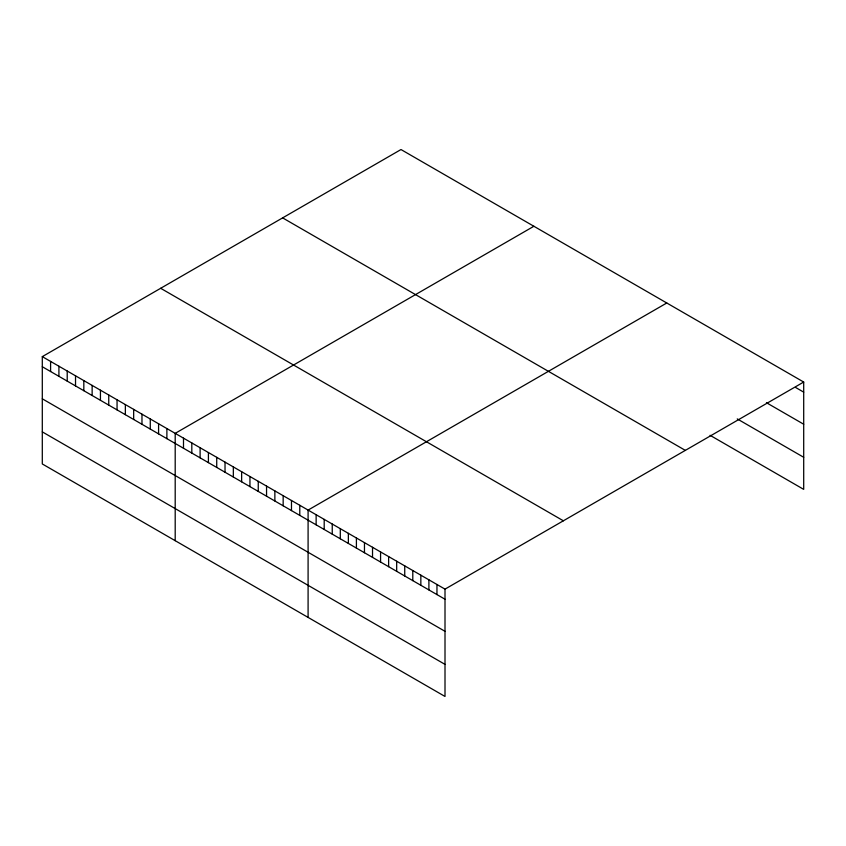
<?xml version="1.0" encoding="UTF-8"?>
<svg xmlns="http://www.w3.org/2000/svg" width="846" height="846" viewBox="0 0 846 846"><rect width="100%" height="100%" fill="white"/><g stroke="black" fill="none" stroke-linecap="round" stroke-linejoin="round"><path stroke-width="1.27" d="M42.3 356.631L445.007 589.133L445.007 696.459L42.3 463.957L42.3 356.631L400.993 149.541L803.7 382.043L803.7 489.369L710.069 435.309M533.889 226.263L175.196 433.353L175.196 540.679M666.775 302.995L308.092 510.085L308.092 617.411M445.007 589.133L803.7 382.043M795.642 387.489L803.7 392.142M766.444 402.717L803.7 424.227M737.257 418.918L803.7 457.284M282.627 217.877L685.334 450.379M160.666 288.296L563.373 520.798M42.3 366.73L445.007 599.232M42.3 398.815L445.007 631.317M42.3 431.872L445.007 664.374M436.959 584.48L436.959 594.579M428.901 579.827L428.901 589.926M420.843 575.185L420.843 585.284M412.795 570.532L412.795 580.631M404.737 565.879L404.737 575.978M396.679 561.236L396.679 571.336M388.631 556.583L388.631 566.683M380.573 551.93L380.573 562.03M372.526 547.277L372.526 557.377M364.467 542.635L364.467 552.734M356.409 537.982L356.409 548.081M348.362 533.329L348.362 543.428M340.304 528.687L340.304 538.775M332.245 524.034L332.245 534.133M324.198 519.381L324.198 529.48M316.14 514.728L316.14 524.827M299.78 505.284L299.78 515.383M291.479 500.494L291.479 510.593M283.167 495.693L283.167 505.792M274.865 490.902L274.865 501.001M266.553 486.101L266.553 496.2M258.252 481.311L258.252 491.41M249.951 476.51L249.951 486.609M241.639 471.719L241.639 481.818M233.337 466.929L233.337 477.017M225.025 462.128L225.025 472.227M216.724 457.337L216.724 467.436M208.412 452.536L208.412 462.635M200.111 447.745L200.111 457.845M191.809 442.944L191.809 453.044M183.497 438.154L183.497 448.253M166.884 428.562L166.884 438.662M158.583 423.761L158.583 433.861M150.281 418.971L150.281 429.07M141.969 414.17L141.969 424.269M133.668 409.379L133.668 419.479M125.356 404.589L125.356 414.677M117.055 399.788L117.055 409.887M108.743 394.997L108.743 405.097M100.441 390.196L100.441 400.295M92.14 385.406L92.14 395.505M83.828 380.605L83.828 390.704M75.527 375.814L75.527 385.913M67.215 371.013L67.215 381.112M58.913 366.223L58.913 376.322M50.601 361.422L50.601 371.521"/></g></svg>
